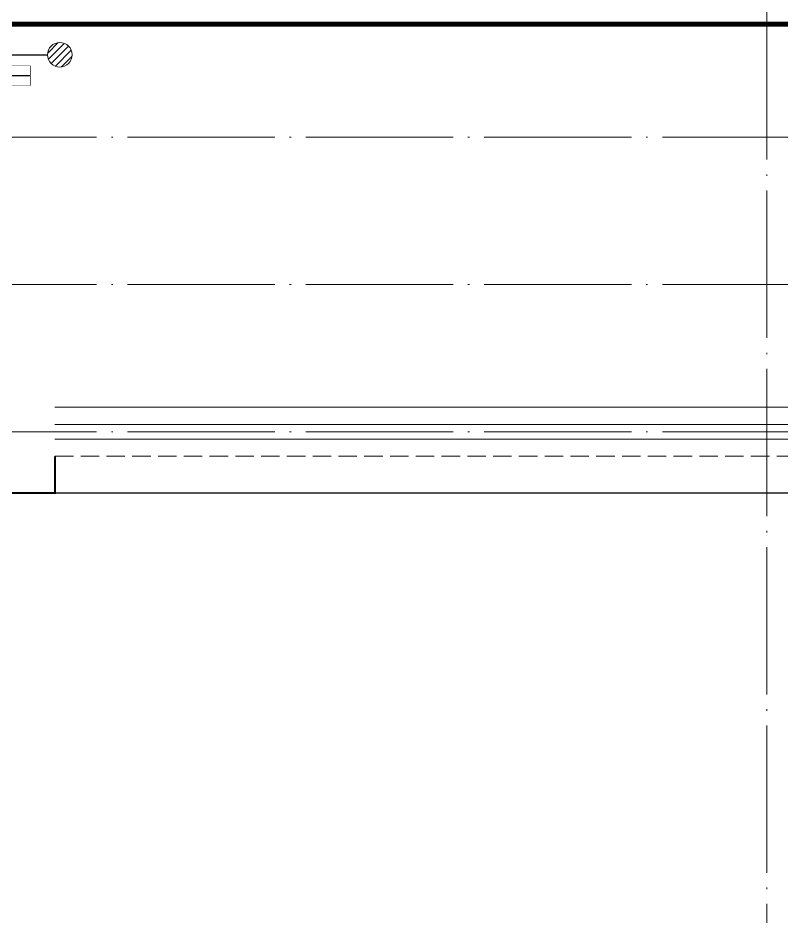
# Model space of a CAD drawing. Extents: x 27938 to 725830, y -209821 to 1628073.
# Drawn here: x 303067 to 306178, y -178135 to -174450 of the extents above; entities that cross this region are included whole.
import ezdxf

# ---------------------------------------------------------------- set-up
doc = ezdxf.new("R2010")
doc.units = 0
doc.header["$LTSCALE"] = 1000
doc.header["$MEASUREMENT"] = 0
doc.linetypes.add('DASH', pattern=[0.35, 0.25, -0.1])
doc.linetypes.add('DOTE', pattern=[2.42, 2, -0.2, 0.02, -0.2])
for name, color, linetype, lineweight in [('DOTE', 19, 'DOTE', 9), ('LVTRY', 1, 'Continuous', 13), ('平面-栏杆', 135, 'Continuous', 15), ('平面-看线', 45, 'Continuous', 15), ('平面-空调室内机', 176, 'Continuous', 9), ('空调', 76, 'Continuous', 13)]:
    doc.layers.add(name, color=color, linetype=linetype, lineweight=lineweight)
for name, color, linetype in [('VPIPE-凝结', 150, 'Continuous'), ('机电标识类', 1, 'Continuous'), ('看线', 251, 'Continuous')]:
    doc.layers.add(name, color=color, linetype=linetype)

# ---------------------------------------------------------------- blocks, each defined once
blk = doc.blocks.new('FGDGDRGSDGDG')
at = {"layer": 'DOTE', "linetype": 'DOTE', "ltscale": 0.3}
for p, q in [((524182.5, 529998.5), (524182.5, 513948.5)), ((488182.5, 517148.5), (546982.5, 517148.5)), ((488182.5, 516548.5), (546982.5, 516548.5)), ((488182.5, 515948.5), (546982.5, 515948.5))]:
    blk.add_line(p, q, dxfattribs=at)
blk = doc.blocks.new('dongkong')
blk.add_wipeout([(-603756, 210771), (-603756, 210570.8), (-603836, 210570.8), (-603836, 210771)])
at = {"layer": '机电标识类', "color": 250, "linetype": 'DASH', "ltscale": 400}
for p, q in [((-603796, 210771), (-603796, 210570.8)), ((-603896, 210670.7), (-603696, 210670.7))]:
    blk.add_line(p, q, dxfattribs=at)
at = {"layer": '空调', "color": 6, "linetype": 'DASH', "const_width": 2}
blk.add_lwpolyline([(-603756, 210771), (-603756, 210570.8), (-603836, 210570.8), (-603836, 210771)], close=True, dxfattribs=at)
blk = doc.blocks.new('$lvtry$00000171')
for p, q in [((-74.2, 10.6), (-10.6, 74.2)), ((-69.8, -27.4), (27.4, 69.8)), ((-53, -53), (53, 53)), ((-27.4, -69.8), (69.8, 27.4)), ((10.6, -74.2), (74.2, -10.6))]:
    blk.add_line(p, q)
blk.add_circle((0, 0), 75)
blk.add_point((0, 0))

msp = doc.modelspace()

# ---------------------------------------------------------------- linework, layer by layer
at = {"color": 30, "const_width": 8}
msp.add_lwpolyline([(302066.6, -176234.8), (302066.6, -176384.8), (303216.6, -176384.8), (303216.6, -176234.8)], dxfattribs=at)
at = {"layer": '平面-栏杆'}
for p, q in [((303216.6, -176104.8), (309116.6, -176104.8)), ((303216.6, -176164.8), (309116.6, -176164.8))]:
    msp.add_line(p, q, dxfattribs=at)
at = {"layer": '平面-看线'}
msp.add_line((303216.6, -176034.8), (309116.6, -176034.8), dxfattribs=at)
at = {"layer": '平面-看线', "linetype": 'DASH', "ltscale": 0.3}
msp.add_line((303216.6, -176234.8), (309116.6, -176234.8), dxfattribs=at)
at = {"layer": '看线', "color": 202, "ltscale": 0.5}
msp.add_lwpolyline([(309116.6, -176384.8), (303216.6, -176384.8)], dxfattribs=at)

# ---------------------------------------------------------------- block references
msp.add_blockref('FGDGDRGSDGDG', (-218065.9, -692083.3))
at = {"layer": 'LVTRY', "xscale": -0.6666666667107825, "yscale": 0.6666666667107825, "rotation": 90.00000000602213}
msp.add_blockref('$lvtry$00000171', (303236.6, -174599.8), dxfattribs=at)

# ---------------------------------------------------------------- next in the draw order: block references
at = {"layer": '平面-空调室内机', "ltscale": 0.3, "rotation": 89.99999999999999}
msp.add_blockref('dongkong', (513687.3, 429111.2), dxfattribs=at)

# ---------------------------------------------------------------- next in the draw order: linework, layer by layer
at = {"color": 5, "linetype": 'DASH', "ltscale": 0.8, "const_width": 20}
msp.add_lwpolyline([(324076.6, -174474.8), (316556.7, -174474.8), (316556.7, -175674.8), (315756.6, -175674.8), (315756.6, -176274.8), (310676.6, -176274.8), (310676.6, -175674.8), (309876.5, -175674.8), (309876.5, -174474.8), (302356.6, -174474.8), (302356.6, -175074.8), (299516.6, -175074.8), (296676.6, -175074.8), (296676.6, -174474.8), (289156.7, -174474.8)], dxfattribs=at)
at = {"layer": 'VPIPE-凝结', "ltscale": 0.1}
msp.add_line((302846.6, -174599.8), (303186.6, -174599.8), dxfattribs=at)

doc.saveas('drawing.dxf')
